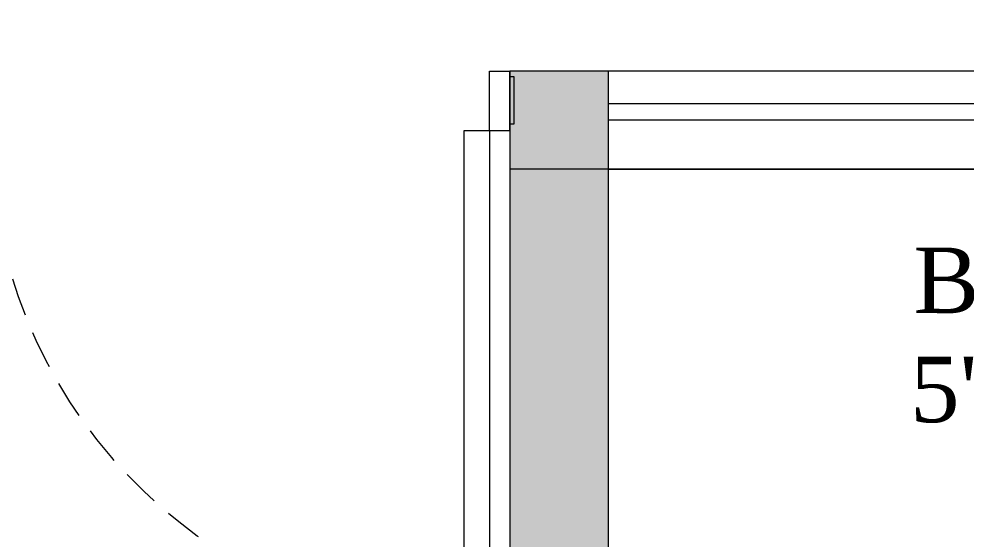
# Model space of a CAD drawing. Header units: inches. Extents: x 2744 to 7136, y -4349 to -2068.
# Drawn here: x 5822.1 to 5880, y -4219.9 to -4188.1 of the extents above; entities that cross this region are included whole.
import ezdxf

# ---------------------------------------------------------------- set-up
doc = ezdxf.new("R2010")
doc.units = ezdxf.units.IN
doc.header["$MEASUREMENT"] = 0
doc.linetypes.add('1', pattern=[0])
doc.linetypes.add('HIDDEN4', pattern=[0.09375, 0.0625, -0.03125])
for name, color, linetype in [('1_text', 252, 'Continuous'), ('OP-ARQ-PUERTA', 3, 'Continuous'), ('OP-PROY 1', 8, 'HIDDEN4')]:
    doc.layers.add(name, color=color, linetype=linetype)
doc.layers.add('DIM', color=40, linetype='1', lineweight=0)
doc.layers.add('HATCH', color=251, linetype='Continuous', lineweight=0, transparency=0.75)
doc.styles.add('syf', font='sylfaen.ttf')

# ---------------------------------------------------------------- blocks, each defined once
blk = doc.blocks.new('P-3')
at = {"lineweight": 0}
for p, q in [((-0.0339, 0.0988), (-0.0339, 0.0012)), ((-0.0339, 0.0012), (0, 0.0012))]:
    blk.add_line(p, q, dxfattribs=at)
for points in [[(-0.0339, 0.0988), (-0.0339, 0.92), (-0.0755, 0.92), (-0.0755, 0.0988)], [(-0.8939, 0.01), (-0.8878, 0.01), (-0.8878, 0.09), (-0.8939, 0.09)], [(0, 0.01), (0.0061, 0.01), (0.0061, 0.0888), (0, 0.0888)]]:
    blk.add_lwpolyline(points, close=True, dxfattribs=at)
for points in [[(-0.8878, 0.0012), (-0.8539, 0.0012), (-0.8539, 0.0988), (-0.8878, 0.0988)], [(-0.8878, 0.0988), (-0.8878, 0.0012)], [(-0.0339, 0.0988), (0, 0.0988), (0, 0.0012)]]:
    blk.add_lwpolyline(points, dxfattribs=at)
at = {"layer": 'OP-PROY 1', "linetype": 'HIDDEN4', "lineweight": 0}
blk.add_arc((-0.0337, 0.1008), 0.8202, 92.9241, 180.1423, dxfattribs=at)

msp = doc.modelspace()

# ---------------------------------------------------------------- hatches: boundary and pattern name
at = {"layer": 'HATCH', "true_color": 0xc7c8ca, "transparency": 33554687}
h = msp.add_hatch(color=9, dxfattribs=at)
h.dxf.hatch_style = 1
h.paths.add_polyline_path([(5522.145, -3854.301), (5418.145, -3854.301), (5418.145, -3871.917), (5426.145, -3871.917), (5426.145, -3862.301), (5514.145, -3862.301), (5514.145, -3920.106), (5522.145, -3920.106)])
h.paths.add_polyline_path([(5426.145, -3895.917), (5418.145, -3895.917), (5418.145, -3912.301), (5378.145, -3912.301), (5378.145, -4079.301), (5412.145, -4079.301), (5412.145, -4073.301), (5386.145, -4073.301), (5386.145, -3920.301), (5426.145, -3920.301)])
h.paths.add_polyline_path([(5448.145, -3914.301), (5426.145, -3914.301), (5426.145, -3920.301), (5448.145, -3920.301)])
h.paths.add_polyline_path([(5514.145, -3914.301), (5481.145, -3914.301), (5481.145, -3920.106), (5514.145, -3920.106)], flags=17)
h.paths.add_polyline_path([(5522.145, -3954.301), (5516.145, -3954.301), (5516.145, -4073.301), (5484.145, -4073.301), (5484.145, -4079.301), (5516.145, -4079.301), (5516.145, -4139.301), (5537.145, -4139.301), (5537.145, -4133.301), (5522.145, -4133.301)])
h.paths.add_polyline_path([(5386.145, -4079.301), (5378.145, -4079.301), (5378.145, -4144.301), (5386.145, -4144.301)])
h.paths.add_polyline_path([(5522.145, -4139.301), (5516.145, -4139.301), (5516.145, -4144.301), (5516.145, -4197.301), (5522.145, -4197.301)])
h.paths.add_polyline_path([(5657.145, -4038.301), (5752.145, -4038.301), (5752.145, -4031.301), (5645.145, -4031.301), (5645.145, -4075.301), (5651.145, -4075.301), (5651.145, -4133.301), (5631.145, -4133.301), (5631.145, -4139.301), (5651.145, -4139.301), (5651.145, -4197.301), (5657.145, -4197.301), (5657.145, -4191.301)])
h.paths.add_polyline_path([(5657.145, -4197.301), (5651.145, -4197.301), (5651.145, -4260.301), (5657.145, -4260.301)])
h.paths.add_polyline_path([(5819.145, -4191.301), (5794.145, -4191.301), (5794.145, -4143.301), (5792.145, -4143.301), (5792.145, -4031.301), (5786.145, -4031.301), (5786.145, -4142.301), (5783.145, -4142.301), (5783.145, -4191.301), (5722.145, -4191.301), (5722.145, -4197.301), (5722.145, -4260.301), (5858.145, -4260.301), (5858.145, -4197.301), (5852.145, -4197.301), (5852.145, -4224.301), (5852.145, -4252.301), (5822.145, -4252.301), (5728.145, -4252.301), (5728.145, -4197.301), (5819.145, -4197.301)])
h.paths.add_polyline_path([(5858.145, -4191.301), (5852.145, -4191.301), (5852.145, -4197.301), (5858.145, -4197.301)], flags=17)
h.paths.add_polyline_path([(5852.145, -4224.301), (5822.145, -4224.301), (5822.145, -4230.301), (5828.145, -4230.301), (5852.145, -4230.301)], flags=17)
h.paths.add_polyline_path([(5928.145, -4037.301), (5928.145, -4031.301), (5825.145, -4031.301), (5825.145, -4037.301), (5920.145, -4037.301), (5920.145, -4191.301), (5920.145, -4197.301), (5928.145, -4197.301), (5928.145, -4191.301)])
h.paths.add_polyline_path([(6026.145, -4037.301), (6018.145, -4037.301), (6018.145, -4085.301), (6026.145, -4085.301)])
h.paths.add_polyline_path([(6026.145, -3812.301), (5916.145, -3812.301), (5916.145, -3874.301), (5844.145, -3874.301), (5844.145, -3882.301), (5844.145, -3996.301), (5850.145, -3996.301), (5850.145, -3882.301), (5924.145, -3882.301), (5924.145, -3874.301), (5924.145, -3820.301), (6018.145, -3820.301), (6018.145, -3874.301), (5987.145, -3874.301), (5987.145, -3882.301), (6018.145, -3882.301), (6018.145, -4037.301), (6026.145, -4037.301)])
h.paths.add_polyline_path([(5844.145, -3874.301), (5792.145, -3874.301), (5792.145, -3861.409), (5786.145, -3861.409), (5786.145, -3863.301), (5786.145, -3876.301), (5780.145, -3876.301), (5780.145, -3915.301), (5733.145, -3915.301), (5733.145, -3887.301), (5727.145, -3887.301), (5727.145, -3915.301), (5727.145, -3921.301), (5778.145, -3921.301), (5778.145, -3965.301), (5792.145, -3965.301), (5792.145, -3916.301), (5798.145, -3916.301), (5798.145, -3882.301), (5844.145, -3882.301)])
h.paths.add_polyline_path([(5792.145, -3801.301), (5589.145, -3801.301), (5589.145, -3854.301), (5560.145, -3854.301), (5560.145, -3862.301), (5589.145, -3862.301), (5589.145, -3921.301), (5596.145, -3921.301), (5596.145, -3866.301), (5600.145, -3866.301), (5600.145, -3809.301), (5728.145, -3809.301), (5728.145, -3845.301), (5734.145, -3845.301), (5734.145, -3808.301), (5786.145, -3808.301), (5786.145, -3817.301), (5792.145, -3817.301)])
h.paths.add_polyline_path([(5811.145, -3959.301), (5792.145, -3959.301), (5792.145, -3965.301), (5811.145, -3965.301)], flags=17)

# ---------------------------------------------------------------- linework, layer by layer
at = {"layer": 'DIM', "color": 18, "true_color": 0x000000}
for p, q in [((5858.145, -4191.301), (5852.145, -4191.301)), ((5852.145, -4191.301), (5852.145, -4224.301)), ((5920.145, -4191.301), (5858.145, -4191.301)), ((5858.145, -4191.301), (5858.145, -4260.301)), ((5858.145, -4197.301), (5852.145, -4197.301)), ((5928.145, -4197.301), (5858.145, -4197.301))]:
    msp.add_line(p, q, dxfattribs=at)
at = {"layer": 'DIM', "color": 143, "true_color": 0x7aafdf}
for p, q in [((5889.145, -4193.301), (5858.145, -4193.301)), ((5920.145, -4194.301), (5858.145, -4194.301))]:
    msp.add_line(p, q, dxfattribs=at)
at = {"layer": 'DIM', "color": 18, "true_color": 0x000000}
msp.add_lwpolyline([(5920.145, -4191.301), (5858.145, -4191.301), (5858.145, -4197.301), (5920.145, -4197.301)], close=True, dxfattribs=at)

# ---------------------------------------------------------------- block references
at = {"layer": 'OP-ARQ-PUERTA', "color": 18, "lineweight": 0, "true_color": 0x000000, "xscale": -37.16894977183139, "yscale": 37.16894977183139, "zscale": 37.1689497718314, "rotation": 180.0000000610268}
msp.add_blockref('P-3', (5852.145, -4191.256, 0), dxfattribs=at)

# ---------------------------------------------------------------- next in the draw order: texts
at = {"layer": '1_text', "color": 242, "ltscale": 0.15, "true_color": 0xcd2027, "insert": (5891.39, -4207.453), "char_height": 4, "attachment_point": 5, "rotation": 0.00279, "style": 'syf', "bg_fill": 2}
msp.add_mtext('BALCONY\\P5\'10" X 5\'3"', dxfattribs=at)

doc.saveas('drawing.dxf')
